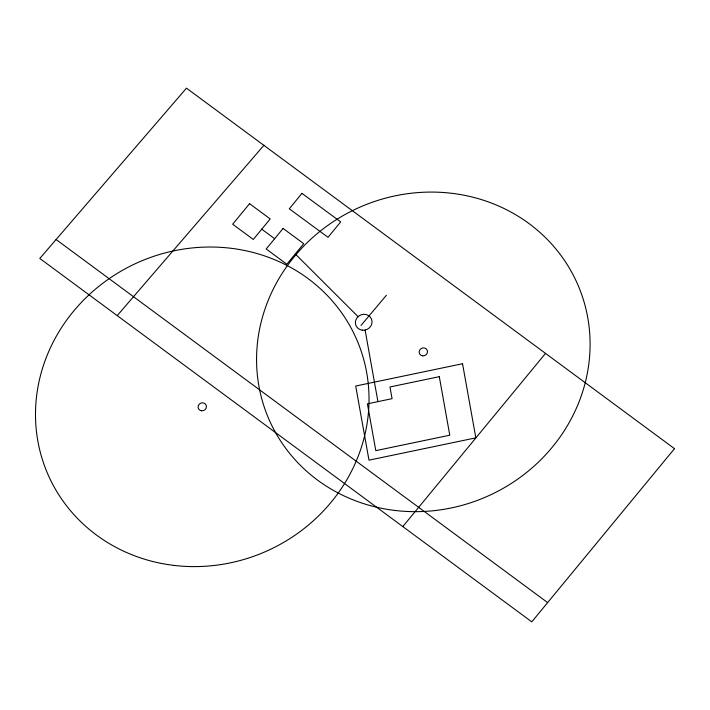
<?xml version="1.0" encoding="UTF-8"?>
<svg xmlns="http://www.w3.org/2000/svg" width="710" height="710" viewBox="0 0 710 710"><rect width="100%" height="100%" fill="white"/><g stroke="black" fill="none" stroke-linecap="round" stroke-linejoin="round"><path stroke-width="1.06" d="M402.81 526.58L545.528 353.394M361.026 325.446L386.391 295.253M117.336 315.48L263.996 145.195M261.75 229.188L274.646 238.72M56.099 239.527L547.641 602.604M295.28 253.958L358.062 316.633M365.1 330.061L377.933 401.629M301.954 193.377L289.289 208.793L328.038 237.309L340.693 221.893L301.954 193.377M249.565 203.681L232.658 224.209L253.292 239.447L270.199 218.928L249.565 203.681M283.104 228.451L266.188 248.979L286.822 264.226L303.738 243.699L283.104 228.451M674.5 448.667L531.79 621.845L39.804 258.449L186.473 88.155L674.5 448.667M462.547 363.733L355.692 386.027L368.987 460.16L475.842 437.857L462.547 363.733M439.295 376.682L389.967 386.968L392.071 398.674L367.407 403.821L375.803 450.637L449.785 435.203L439.295 376.682M362.269 330.185A8.422 7.899 -24.1 0 0 371.525 319.163A8.422 7.899 -24.1 0 0 357.299 317.441A8.422 7.899 -24.1 0 0 362.269 330.185M394.707 510.419A168.456 157.993 -24.1 0 0 579.919 289.813A168.456 157.993 -24.1 0 0 295.369 255.378A168.456 157.993 -24.1 0 0 394.707 510.419M422.619 355.834A4.216 3.949 -24.1 0 0 427.251 350.314A4.216 3.949 -24.1 0 0 420.134 349.453A4.216 3.949 -24.1 0 0 422.619 355.834M173.63 565.364A168.456 157.993 -24.1 0 0 358.852 344.758A168.456 157.993 -24.1 0 0 74.301 310.323A168.456 157.993 -24.1 0 0 173.63 565.364M201.542 410.779A4.216 3.949 -24.1 0 0 206.175 405.259A4.216 3.949 -24.1 0 0 199.057 404.398A4.216 3.949 -24.1 0 0 201.542 410.779"/></g></svg>
